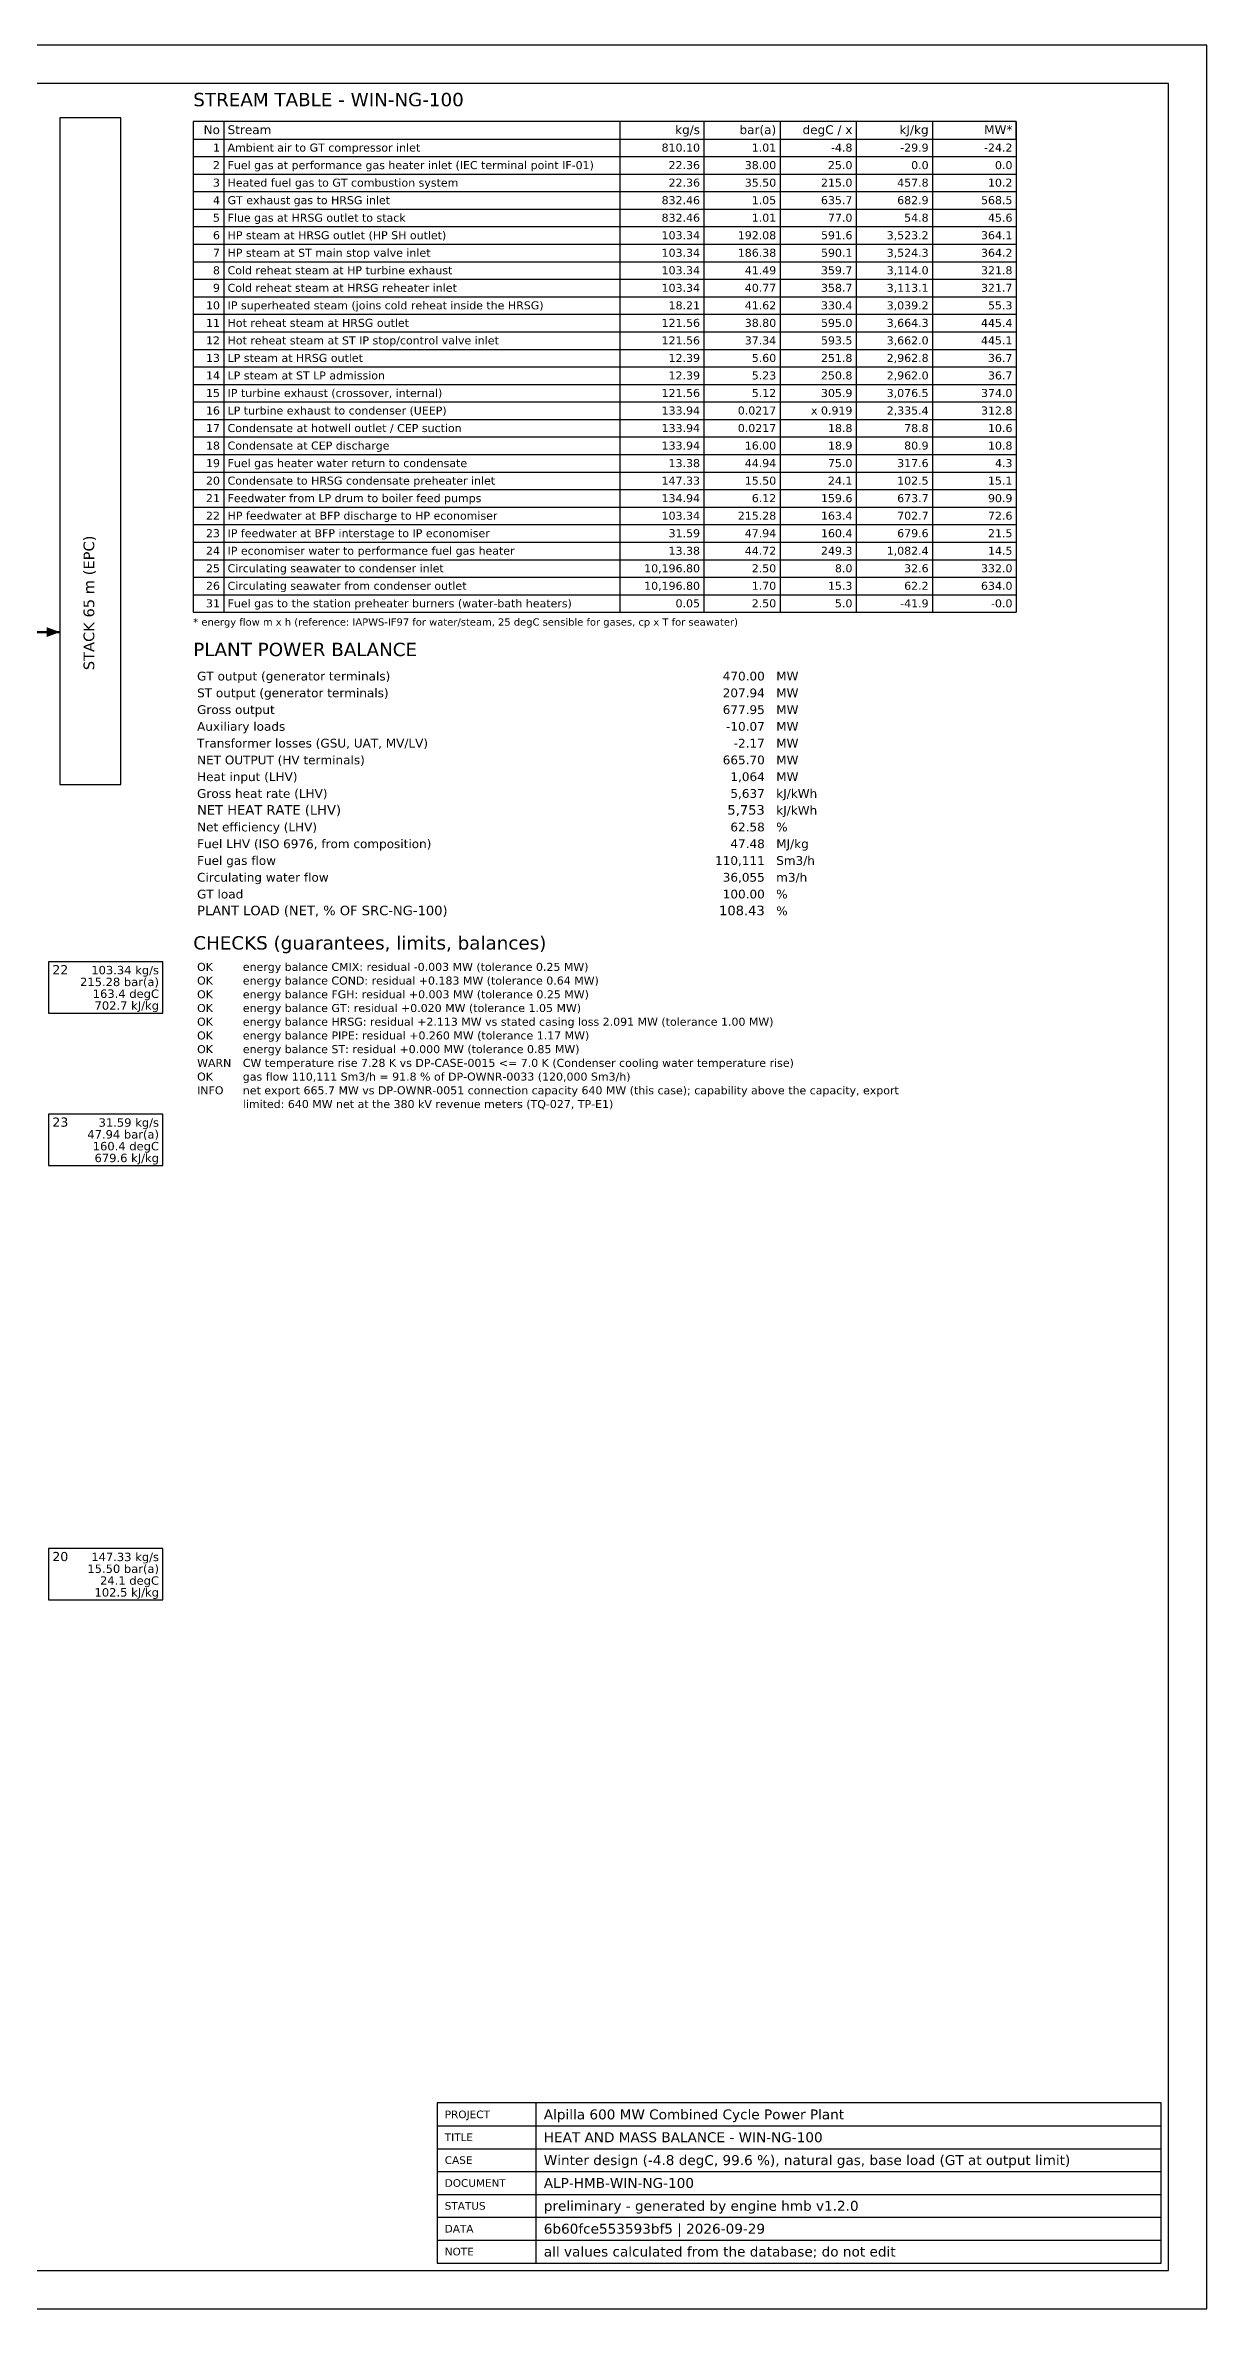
# Model space of a CAD drawing. Header units: millimetres. Extents: x 0 to 841, y 0 to 594.
# Drawn here: x 536 to 841, y 0 to 594 of the extents above; entities that cross this region are included whole.
import ezdxf
from ezdxf.enums import TextEntityAlignment as Align

# ---------------------------------------------------------------- set-up
doc = ezdxf.new("R2010")
doc.units = ezdxf.units.MM
for name, color, linetype in [('BORDER', 7, 'CONTINUOUS'), ('HMB-DATA', 8, 'Continuous'), ('HMB-EQPT', 7, 'Continuous'), ('HMB-GAS', 34, 'Continuous'), ('HMB-TABLE', 7, 'Continuous'), ('HMB-TAG', 7, 'Continuous'), ('HMB-WARN', 1, 'Continuous'), ('TITLE', 7, 'CONTINUOUS')]:
    doc.layers.add(name, color=color, linetype=linetype)
doc.styles.add('ALPILLA', font='DejaVuSans.ttf')

msp = doc.modelspace()

# ---------------------------------------------------------------- hatches: boundary and pattern name
at = {"layer": 'HMB-GAS'}
h = msp.add_hatch(color=256, dxfattribs=at)
h.dxf.hatch_style = 1
h.paths.add_polyline_path([(540, 440), (536.5, 438.7), (536.5, 441.3)])

# ---------------------------------------------------------------- linework, layer by layer
at = {"layer": 'BORDER'}
for points in [[(0, 0), (841, 0), (841, 594), (0, 594)], [(10, 10), (831, 10), (831, 584), (10, 584)]]:
    msp.add_lwpolyline(points, close=True, dxfattribs=at)
at = {"layer": 'HMB-DATA'}
for points in [[(575, 574), (575, 445.2)], [(583, 574), (583, 445.2)], [(687, 574), (687, 445.2)], [(709, 574), (709, 445.2)], [(729, 574), (729, 445.2)], [(749, 574), (749, 445.2)], [(769, 574), (769, 445.2)], [(791, 574), (791, 445.2)], [(575, 564.8), (791, 564.8)], [(575, 560.2), (791, 560.2)], [(575, 555.6), (791, 555.6)], [(575, 551), (791, 551)], [(575, 546.4), (791, 546.4)], [(575, 541.8), (791, 541.8)], [(575, 537.2), (791, 537.2)], [(575, 532.6), (791, 532.6)], [(575, 528), (791, 528)], [(575, 523.4), (791, 523.4)], [(575, 518.8), (791, 518.8)], [(575, 514.2), (791, 514.2)], [(575, 509.6), (791, 509.6)], [(575, 505), (791, 505)], [(575, 500.4), (791, 500.4)], [(575, 495.8), (791, 495.8)], [(575, 491.2), (791, 491.2)], [(575, 486.6), (791, 486.6)], [(575, 482), (791, 482)], [(575, 477.4), (791, 477.4)], [(575, 472.8), (791, 472.8)], [(575, 468.2), (791, 468.2)], [(575, 463.6), (791, 463.6)], [(575, 459), (791, 459)], [(575, 454.4), (791, 454.4)], [(575, 449.8), (791, 449.8)], [(575, 445.2), (791, 445.2)]]:
    msp.add_lwpolyline(points, dxfattribs=at)
for points in [[(537, 340), (567, 340), (567, 353.5), (537, 353.5)], [(537, 300), (567, 300), (567, 313.5), (537, 313.5)], [(537, 186), (567, 186), (567, 199.5), (537, 199.5)]]:
    msp.add_lwpolyline(points, close=True, dxfattribs=at)
at = {"layer": 'HMB-EQPT'}
msp.add_lwpolyline([(540, 400), (556, 400), (556, 575), (540, 575)], close=True, dxfattribs=at)
at = {"layer": 'HMB-GAS', "lineweight": 50}
msp.add_lwpolyline([(520, 440), (540, 440)], dxfattribs=at)
at = {"layer": 'HMB-TABLE'}
msp.add_lwpolyline([(575, 569.4), (791, 569.4), (791, 574), (575, 574)], close=True, dxfattribs=at)
at = {"layer": 'TITLE'}
for p, q in [((665, 12), (665, 54)), ((639, 48), (829, 48)), ((639, 42), (829, 42)), ((639, 36), (829, 36)), ((639, 30), (829, 30)), ((639, 24), (829, 24)), ((639, 18), (829, 18))]:
    msp.add_line(p, q, dxfattribs=at)
msp.add_lwpolyline([(639, 12), (829, 12), (829, 54), (639, 54)], close=True, dxfattribs=at)

# ---------------------------------------------------------------- texts
at = {"layer": 'HMB-DATA', "style": 'ALPILLA'}
msp.add_text('* energy flow m x h (reference: IAPWS-IF97 for water/steam, 25 degC sensible for gases, cp x T for seawater)', height=1.9, dxfattribs=at).set_placement((575, 441.7))
for s, p in [('103.34 kg/s', (566, 350.2)), ('215.28 bar(a)', (566, 347.1)), ('163.4 degC', (566, 344)), ('702.7 kJ/kg', (566, 340.9)), ('47.94 bar(a)', (566, 307.1)), ('31.59 kg/s', (566, 310.2)), ('160.4 degC', (566, 304)), ('679.6 kJ/kg', (566, 300.9)), ('147.33 kg/s', (566, 196.2)), ('15.50 bar(a)', (566, 193.1)), ('24.1 degC', (566, 190)), ('102.5 kJ/kg', (566, 186.9))]:
    msp.add_text(s, height=2.2, dxfattribs=at).set_placement(p, align=Align.RIGHT)
at = {"layer": 'HMB-EQPT', "style": 'ALPILLA'}
msp.add_text('STACK 65 m (EPC)', height=2.8, rotation=90, dxfattribs=at).set_placement((549, 430))
at = {"layer": 'HMB-TABLE', "style": 'ALPILLA'}
for s, height, p in [('STREAM TABLE - WIN-NG-100', 3.5, (575, 578)), ('Stream', 2.3, (584, 570.7)), ('Ambient air to GT compressor inlet', 2.1, (584, 566.1)), ('Fuel gas at performance gas heater inlet (IEC terminal point IF-01)', 2.1, (584, 561.5)), ('Heated fuel gas to GT combustion system', 2.1, (584, 556.9)), ('GT exhaust gas to HRSG inlet', 2.1, (584, 552.3)), ('Flue gas at HRSG outlet to stack', 2.1, (584, 547.7)), ('HP steam at HRSG outlet (HP SH outlet)', 2.1, (584, 543.1)), ('HP steam at ST main stop valve inlet', 2.1, (584, 538.5)), ('Cold reheat steam at HP turbine exhaust', 2.1, (584, 533.9)), ('Cold reheat steam at HRSG reheater inlet', 2.1, (584, 529.3)), ('IP superheated steam (joins cold reheat inside the HRSG)', 2.1, (584, 524.7)), ('Hot reheat steam at HRSG outlet', 2.1, (584, 520.1)), ('Hot reheat steam at ST IP stop/control valve inlet', 2.1, (584, 515.5)), ('LP steam at HRSG outlet', 2.1, (584, 510.9)), ('LP steam at ST LP admission', 2.1, (584, 506.3)), ('IP turbine exhaust (crossover, internal)', 2.1, (584, 501.7)), ('LP turbine exhaust to condenser (UEEP)', 2.1, (584, 497.1)), ('Condensate at hotwell outlet / CEP suction', 2.1, (584, 492.5)), ('Condensate at CEP discharge', 2.1, (584, 487.9)), ('Fuel gas heater water return to condensate', 2.1, (584, 483.3)), ('Condensate to HRSG condensate preheater inlet', 2.1, (584, 478.7)), ('Feedwater from LP drum to boiler feed pumps', 2.1, (584, 474.1)), ('HP feedwater at BFP discharge to HP economiser', 2.1, (584, 469.5)), ('IP feedwater at BFP interstage to IP economiser', 2.1, (584, 464.9)), ('Circulating seawater to condenser inlet', 2.1, (584, 455.7)), ('IP economiser water to performance fuel gas heater', 2.1, (584, 460.3)), ('Circulating seawater from condenser outlet', 2.1, (584, 451.1)), ('Fuel gas to the station preheater burners (water-bath heaters)', 2.1, (584, 446.5)), ('PLANT POWER BALANCE', 3.5, (575, 433.7)), ('GT output (generator terminals)', 2.3, (576, 427.3)), ('MW', 2.3, (728, 427.3)), ('ST output (generator terminals)', 2.3, (576, 422.9)), ('MW', 2.3, (728, 422.9)), ('Auxiliary loads', 2.3, (576, 414.1)), ('Gross output', 2.3, (576, 418.5)), ('MW', 2.3, (728, 418.5)), ('MW', 2.3, (728, 414.1)), ('Transformer losses (GSU, UAT, MV/LV)', 2.3, (576, 409.7)), ('MW', 2.3, (728, 409.7)), ('NET OUTPUT (HV terminals)', 2.3, (576, 405.3)), ('MW', 2.3, (728, 405.3)), ('Gross heat rate (LHV)', 2.3, (576, 396.5)), ('Heat input (LHV)', 2.3, (576, 400.9)), ('kJ/kWh', 2.3, (728, 396.5)), ('MW', 2.3, (728, 400.9)), ('NET HEAT RATE (LHV)', 2.5, (576, 392.1)), ('kJ/kWh', 2.3, (728, 392.1)), ('Net efficiency (LHV)', 2.3, (576, 387.7)), ('%', 2.3, (728, 387.7)), ('Fuel LHV (ISO 6976, from composition)', 2.3, (576, 383.3)), ('Fuel gas flow', 2.3, (576, 378.9)), ('Sm3/h', 2.3, (728, 378.9)), ('MJ/kg', 2.3, (728, 383.3)), ('Circulating water flow', 2.3, (576, 374.5)), ('m3/h', 2.3, (728, 374.5)), ('GT load', 2.3, (576, 370.1)), ('PLANT LOAD (NET, % OF SRC-NG-100)', 2.5, (576, 365.7)), ('%', 2.3, (728, 370.1)), ('%', 2.3, (728, 365.7)), ('CHECKS (guarantees, limits, balances)', 3.5, (575, 356.7)), ('OK', 2.1, (576, 351.1)), ('energy balance CMIX: residual -0.003 MW (tolerance 0.25 MW)', 2.1, (588, 351.1)), ('OK', 2.1, (576, 347.5)), ('OK', 2.1, (576, 343.9)), ('energy balance COND: residual +0.183 MW (tolerance 0.64 MW)', 2.1, (588, 347.5)), ('energy balance FGH: residual +0.003 MW (tolerance 0.25 MW)', 2.1, (588, 343.9)), ('OK', 2.1, (576, 340.3)), ('OK', 2.1, (576, 336.7)), ('energy balance GT: residual +0.020 MW (tolerance 1.05 MW)', 2.1, (588, 340.3)), ('energy balance HRSG: residual +2.113 MW vs stated casing loss 2.091 MW (tolerance 1.00 MW)', 2.1, (588, 336.7)), ('OK', 2.1, (576, 333.1)), ('energy balance PIPE: residual +0.260 MW (tolerance 1.17 MW)', 2.1, (588, 333.1)), ('OK', 2.1, (576, 329.5)), ('energy balance ST: residual +0.000 MW (tolerance 0.85 MW)', 2.1, (588, 329.5)), ('OK', 2.1, (576, 322.3)), ('INFO', 2.1, (576, 318.7)), ('gas flow 110,111 Sm3/h = 91.8 % of DP-OWNR-0033 (120,000 Sm3/h)', 2.1, (588, 322.3)), ('net export 665.7 MW vs DP-OWNR-0051 connection capacity 640 MW (this case); capability above the capacity, export', 2.1, (588, 318.7)), ('limited: 640 MW net at the 380 kV revenue meters (TQ-027, TP-E1)', 2.1, (588, 315.1))]:
    msp.add_text(s, height=height, dxfattribs=at).set_placement(p)
for s, height, p in [('No', 2.3, (582, 570.7)), ('kg/s', 2.3, (708, 570.7)), ('bar(a)', 2.3, (728, 570.7)), ('degC / x', 2.3, (748, 570.7)), ('kJ/kg', 2.3, (768, 570.7)), ('MW*', 2.3, (790, 570.7)), ('1', 2.1, (582, 566.1)), ('810.10', 2.1, (708, 566.1)), ('1.01', 2.1, (728, 566.1)), ('-4.8', 2.1, (748, 566.1)), ('-29.9', 2.1, (768, 566.1)), ('-24.2', 2.1, (790, 566.1)), ('2', 2.1, (582, 561.5)), ('3', 2.1, (582, 556.9)), ('22.36', 2.1, (708, 561.5)), ('22.36', 2.1, (708, 556.9)), ('38.00', 2.1, (728, 561.5)), ('35.50', 2.1, (728, 556.9)), ('215.0', 2.1, (748, 556.9)), ('25.0', 2.1, (748, 561.5)), ('457.8', 2.1, (768, 556.9)), ('0.0', 2.1, (768, 561.5)), ('10.2', 2.1, (790, 556.9)), ('0.0', 2.1, (790, 561.5)), ('4', 2.1, (582, 552.3)), ('832.46', 2.1, (708, 552.3)), ('1.05', 2.1, (728, 552.3)), ('635.7', 2.1, (748, 552.3)), ('682.9', 2.1, (768, 552.3)), ('568.5', 2.1, (790, 552.3)), ('5', 2.1, (582, 547.7)), ('832.46', 2.1, (708, 547.7)), ('1.01', 2.1, (728, 547.7)), ('77.0', 2.1, (748, 547.7)), ('54.8', 2.1, (768, 547.7)), ('45.6', 2.1, (790, 547.7)), ('6', 2.1, (582, 543.1)), ('7', 2.1, (582, 538.5)), ('103.34', 2.1, (708, 543.1)), ('103.34', 2.1, (708, 538.5)), ('192.08', 2.1, (728, 543.1)), ('186.38', 2.1, (728, 538.5)), ('591.6', 2.1, (748, 543.1)), ('590.1', 2.1, (748, 538.5)), ('3,523.2', 2.1, (768, 543.1)), ('3,524.3', 2.1, (768, 538.5)), ('364.1', 2.1, (790, 543.1)), ('364.2', 2.1, (790, 538.5)), ('8', 2.1, (582, 533.9)), ('103.34', 2.1, (708, 533.9)), ('41.49', 2.1, (728, 533.9)), ('359.7', 2.1, (748, 533.9)), ('3,114.0', 2.1, (768, 533.9)), ('321.8', 2.1, (790, 533.9)), ('9', 2.1, (582, 529.3)), ('103.34', 2.1, (708, 529.3)), ('40.77', 2.1, (728, 529.3)), ('358.7', 2.1, (748, 529.3)), ('3,113.1', 2.1, (768, 529.3)), ('321.7', 2.1, (790, 529.3)), ('10', 2.1, (582, 524.7)), ('18.21', 2.1, (708, 524.7)), ('41.62', 2.1, (728, 524.7)), ('330.4', 2.1, (748, 524.7)), ('3,039.2', 2.1, (768, 524.7)), ('55.3', 2.1, (790, 524.7)), ('11', 2.1, (582, 520.1)), ('12', 2.1, (582, 515.5)), ('121.56', 2.1, (708, 520.1)), ('121.56', 2.1, (708, 515.5)), ('38.80', 2.1, (728, 520.1)), ('37.34', 2.1, (728, 515.5)), ('595.0', 2.1, (748, 520.1)), ('593.5', 2.1, (748, 515.5)), ('3,664.3', 2.1, (768, 520.1)), ('3,662.0', 2.1, (768, 515.5)), ('445.4', 2.1, (790, 520.1)), ('445.1', 2.1, (790, 515.5)), ('13', 2.1, (582, 510.9)), ('12.39', 2.1, (708, 510.9)), ('5.60', 2.1, (728, 510.9)), ('251.8', 2.1, (748, 510.9)), ('2,962.8', 2.1, (768, 510.9)), ('36.7', 2.1, (790, 510.9)), ('14', 2.1, (582, 506.3)), ('12.39', 2.1, (708, 506.3)), ('5.23', 2.1, (728, 506.3)), ('250.8', 2.1, (748, 506.3)), ('2,962.0', 2.1, (768, 506.3)), ('36.7', 2.1, (790, 506.3)), ('15', 2.1, (582, 501.7)), ('16', 2.1, (582, 497.1)), ('121.56', 2.1, (708, 501.7)), ('133.94', 2.1, (708, 497.1)), ('0.0217', 2.1, (728, 497.1)), ('5.12', 2.1, (728, 501.7)), ('x 0.919', 2.1, (748, 497.1)), ('305.9', 2.1, (748, 501.7)), ('3,076.5', 2.1, (768, 501.7)), ('2,335.4', 2.1, (768, 497.1)), ('374.0', 2.1, (790, 501.7)), ('312.8', 2.1, (790, 497.1)), ('17', 2.1, (582, 492.5)), ('133.94', 2.1, (708, 492.5)), ('0.0217', 2.1, (728, 492.5)), ('18.8', 2.1, (748, 492.5)), ('78.8', 2.1, (768, 492.5)), ('10.6', 2.1, (790, 492.5)), ('18', 2.1, (582, 487.9)), ('133.94', 2.1, (708, 487.9)), ('16.00', 2.1, (728, 487.9)), ('18.9', 2.1, (748, 487.9)), ('80.9', 2.1, (768, 487.9)), ('10.8', 2.1, (790, 487.9)), ('19', 2.1, (582, 483.3)), ('13.38', 2.1, (708, 483.3)), ('44.94', 2.1, (728, 483.3)), ('75.0', 2.1, (748, 483.3)), ('317.6', 2.1, (768, 483.3)), ('4.3', 2.1, (790, 483.3)), ('20', 2.1, (582, 478.7)), ('21', 2.1, (582, 474.1)), ('147.33', 2.1, (708, 478.7)), ('134.94', 2.1, (708, 474.1)), ('15.50', 2.1, (728, 478.7)), ('6.12', 2.1, (728, 474.1)), ('159.6', 2.1, (748, 474.1)), ('24.1', 2.1, (748, 478.7)), ('673.7', 2.1, (768, 474.1)), ('102.5', 2.1, (768, 478.7)), ('90.9', 2.1, (790, 474.1)), ('15.1', 2.1, (790, 478.7)), ('22', 2.1, (582, 469.5)), ('103.34', 2.1, (708, 469.5)), ('215.28', 2.1, (728, 469.5)), ('163.4', 2.1, (748, 469.5)), ('702.7', 2.1, (768, 469.5)), ('72.6', 2.1, (790, 469.5)), ('23', 2.1, (582, 464.9)), ('31.59', 2.1, (708, 464.9)), ('47.94', 2.1, (728, 464.9)), ('160.4', 2.1, (748, 464.9)), ('679.6', 2.1, (768, 464.9)), ('21.5', 2.1, (790, 464.9)), ('24', 2.1, (582, 460.3)), ('25', 2.1, (582, 455.7)), ('10,196.80', 2.1, (708, 455.7)), ('13.38', 2.1, (708, 460.3)), ('44.72', 2.1, (728, 460.3)), ('2.50', 2.1, (728, 455.7)), ('249.3', 2.1, (748, 460.3)), ('8.0', 2.1, (748, 455.7)), ('1,082.4', 2.1, (768, 460.3)), ('32.6', 2.1, (768, 455.7)), ('332.0', 2.1, (790, 455.7)), ('14.5', 2.1, (790, 460.3)), ('26', 2.1, (582, 451.1)), ('10,196.80', 2.1, (708, 451.1)), ('1.70', 2.1, (728, 451.1)), ('15.3', 2.1, (748, 451.1)), ('62.2', 2.1, (768, 451.1)), ('634.0', 2.1, (790, 451.1)), ('31', 2.1, (582, 446.5)), ('0.05', 2.1, (708, 446.5)), ('2.50', 2.1, (728, 446.5)), ('5.0', 2.1, (748, 446.5)), ('-41.9', 2.1, (768, 446.5)), ('-0.0', 2.1, (790, 446.5)), ('470.00', 2.3, (725, 427.3)), ('207.94', 2.3, (725, 422.9)), ('677.95', 2.3, (725, 418.5)), ('-10.07', 2.3, (725, 414.1)), ('-2.17', 2.3, (725, 409.7)), ('665.70', 2.3, (725, 405.3)), ('5,637', 2.3, (725, 396.5)), ('1,064', 2.3, (725, 400.9)), ('5,753', 2.5, (725, 392.1)), ('62.58', 2.3, (725, 387.7)), ('110,111', 2.3, (725, 378.9)), ('47.48', 2.3, (725, 383.3)), ('36,055', 2.3, (725, 374.5)), ('100.00', 2.3, (725, 370.1)), ('108.43', 2.5, (725, 365.7))]:
    msp.add_text(s, height=height, dxfattribs=at).set_placement(p, align=Align.RIGHT)
at = {"layer": 'HMB-TAG', "style": 'ALPILLA'}
for s, p in [('22', (538, 350.2)), ('23', (538, 310.2)), ('20', (538, 196.2))]:
    msp.add_text(s, height=2.4, dxfattribs=at).set_placement(p)
at = {"layer": 'HMB-WARN', "style": 'ALPILLA'}
for s, p in [('WARN', (576, 325.9)), ('CW temperature rise 7.28 K vs DP-CASE-0015 <= 7.0 K (Condenser cooling water temperature rise)', (588, 325.9))]:
    msp.add_text(s, height=2.1, dxfattribs=at).set_placement(p)
at = {"layer": 'TITLE', "style": 'ALPILLA'}
for s, height, p in [('PROJECT', 2, (641, 51)), ('Alpilla 600 MW Combined Cycle Power Plant', 2.6, (667, 51)), ('TITLE', 2, (641, 45)), ('HEAT AND MASS BALANCE - WIN-NG-100', 2.6, (667, 45)), ('CASE', 2, (641, 39)), ('Winter design (-4.8 degC, 99.6 %), natural gas, base load (GT at output limit)', 2.6, (667, 39)), ('DOCUMENT', 2, (641, 33)), ('ALP-HMB-WIN-NG-100', 2.6, (667, 33)), ('STATUS', 2, (641, 27)), ('preliminary - generated by engine hmb v1.2.0', 2.6, (667, 27)), ('DATA', 2, (641, 21)), ('6b60fce553593bf5 | 2026-09-29', 2.6, (667, 21)), ('NOTE', 2, (641, 15)), ('all values calculated from the database; do not edit', 2.6, (667, 15))]:
    msp.add_text(s, height=height, dxfattribs=at).set_placement(p, align=Align.MIDDLE_LEFT)

doc.saveas('drawing.dxf')
